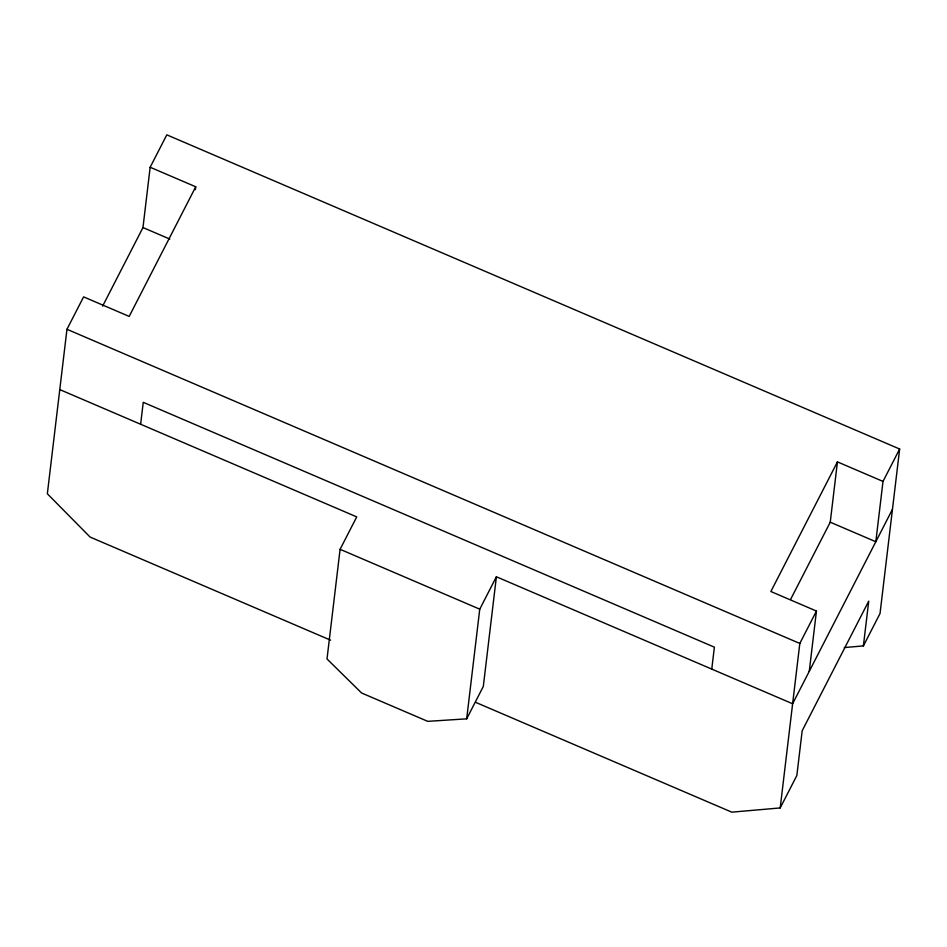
<?xml version="1.0" encoding="UTF-8"?>
<svg xmlns="http://www.w3.org/2000/svg" width="947" height="947" viewBox="0 0 947 947"><rect width="100%" height="100%" fill="white"/><g stroke="black" fill="none" stroke-linecap="round" stroke-linejoin="round"><path stroke-width="1.42" d="M844.322 647.57L863.392 645.901L880.035 613.502L899.65 449.02L166.802 134.841L150.159 167.252L195.733 186.784L129.183 316.416L83.608 296.873L66.965 329.284L47.35 493.766L90.095 537.056L330.657 640.196M102.631 306.118L142.973 227.564L150.159 167.252M140.63 424.256L143.246 402.321L714.381 647.168L711.765 669.103M195.39 189.66L195.733 186.784M59.768 389.584L356.735 516.896L340.091 549.307L327.011 658.958L361.588 692.991L427.748 721.354L466.682 718.832L483.313 686.421L496.394 576.77L792.615 703.763L892.453 509.332M466.682 718.832L479.75 609.17L496.394 576.77M475.56 702.307L731.794 812.159L780.198 807.933L799.813 643.451L816.444 611.052L770.87 591.508L837.432 461.887L883.006 481.419L875.821 541.731L830.247 522.199L837.432 461.887M809.259 671.352L816.444 611.052M863.392 645.901L868.73 601.132L802.18 730.753L796.841 775.534L780.198 807.933M790.579 599.451L830.247 522.199M883.006 481.419L899.65 449.02M142.973 227.564L169.785 239.058M66.965 329.284L799.813 643.451M340.091 549.307L479.75 609.17"/></g></svg>
